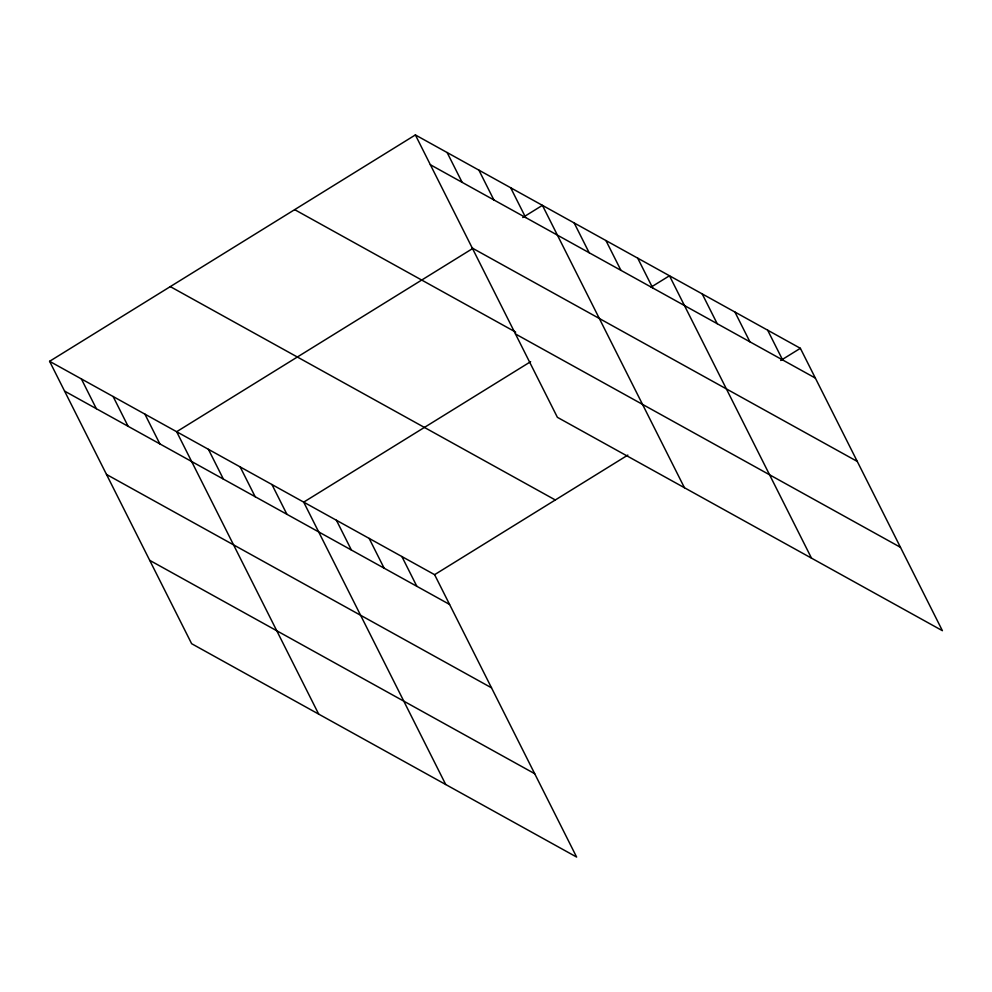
<?xml version="1.0" encoding="UTF-8"?>
<svg xmlns="http://www.w3.org/2000/svg" width="992" height="992" viewBox="0 0 992 992"><rect width="100%" height="100%" fill="white"/><g stroke="black" fill="none" stroke-linecap="round" stroke-linejoin="round"><path stroke-width="1.49" d="M49.6 361.311L434.608 574.678L576.625 857.063L191.63 643.696L49.6 361.311L415.375 134.937L800.37 348.304L942.4 630.689L557.392 417.322L415.375 134.937M472.886 248.384L176.65 431.718L318.68 714.104M522.747 217.533L542.426 205.344L684.443 487.729M530.633 361.683L303.701 502.138L445.73 784.523M651.112 287.122L669.476 275.764L811.493 558.149M434.608 574.678L627.849 455.08M780.692 360.48L800.37 348.304M430.342 164.722L815.35 378.076M472.279 248.074L857.274 461.441M294.661 209.647L515.679 332.122M515.468 333.969L900.476 547.324M170.302 286.614L555.309 499.968M64.579 391.096L449.587 604.45M106.504 474.449L491.511 687.816M149.693 560.331L534.7 773.698M767.647 330.162L782.626 359.947M734.923 312.034L749.902 341.806M702.2 293.892L717.179 323.677M637.707 258.156L652.686 287.928M605.951 240.56L620.93 270.332M574.182 222.952L589.161 252.724M510.657 187.748L525.636 217.521M478.9 170.14L493.867 199.925M447.132 152.545L462.111 182.317M401.884 556.537L416.851 586.322M369.148 538.408L384.127 568.18M336.424 520.267L351.404 550.052M271.944 484.53L286.911 514.302M240.176 466.922L255.155 496.707M208.419 449.326L223.386 479.099M144.894 414.123L159.861 443.895M113.125 396.515L128.104 426.3M81.369 378.919L96.336 408.692"/></g></svg>
